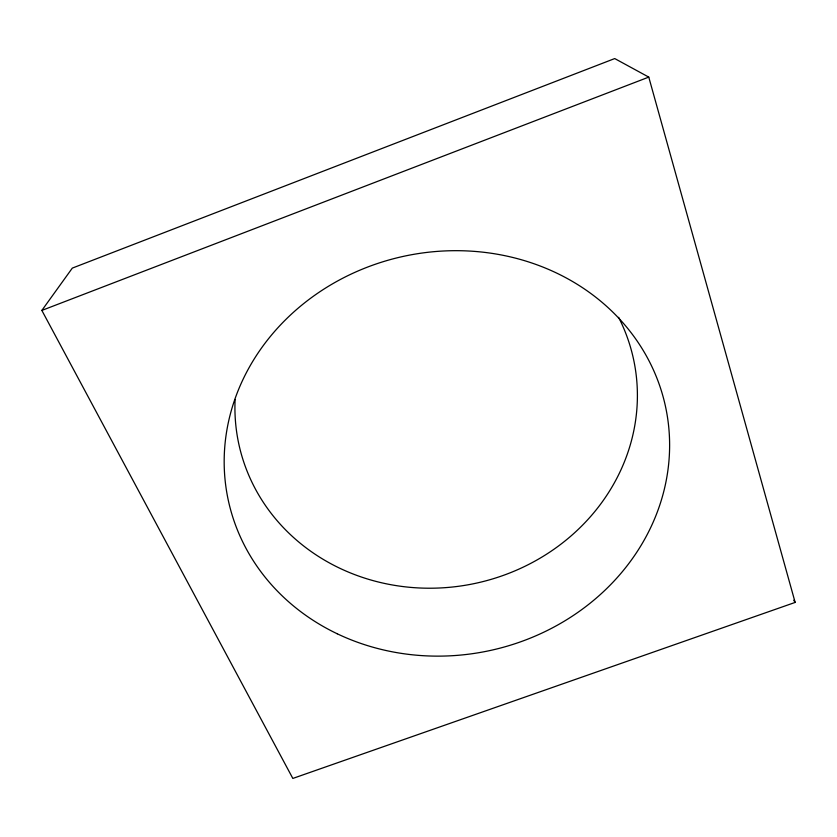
<?xml version="1.0" encoding="UTF-8"?>
<svg xmlns="http://www.w3.org/2000/svg" width="837" height="837" viewBox="0 0 837 837"><rect width="100%" height="100%" fill="white"/><g stroke="black" fill="none" stroke-linecap="round" stroke-linejoin="round"><path stroke-width="1.26" d="M41.85 310.422L72.317 268.102L614.724 58.569L648.769 77.109L795.15 602.42L292.835 778.431L41.85 310.422L648.769 77.109M793.717 600.255L795.15 602.42M618.616 317.338A201.863 185.981 -11.7 0 1 475.322 583.368A201.863 185.981 -11.7 0 1 235.113 399.479M337.227 633.776A223.573 201.78 -11.7 0 0 669.61 443.38A223.573 201.78 -11.7 0 0 333.858 283.073A223.573 201.78 -11.7 0 0 337.227 633.776"/></g></svg>
